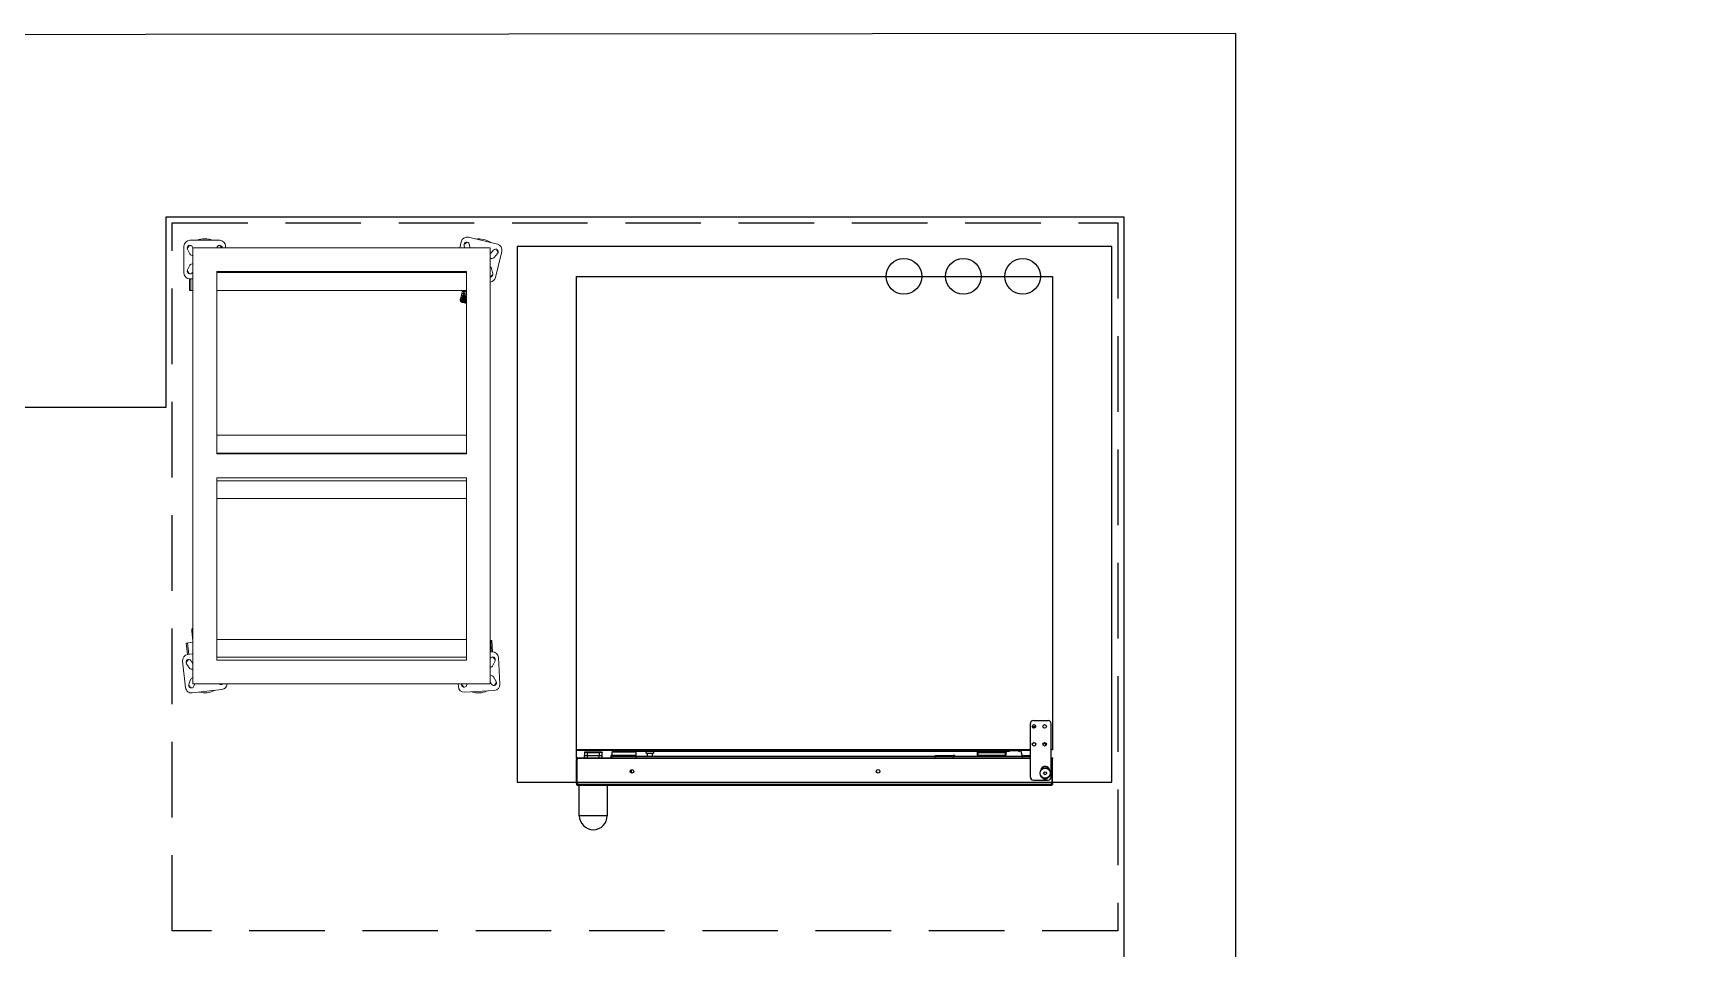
# Model space of a CAD drawing. Header units: millimetres. Extents: x 7687 to 15428, y -715 to 4028.
# Drawn here: x 13447.9 to 13728.2, y 388.2 to 542 of the extents above; entities that cross this region are included whole.
import ezdxf

# ---------------------------------------------------------------- set-up
doc = ezdxf.new("R2010")
doc.units = ezdxf.units.MM
doc.linetypes.add('HIDDENX2', pattern=[19.05, 12.7, -6.35])
doc.layers.add('FAGOR MUTFAK', color=171, linetype='Continuous')
doc.layers.add('KITCHEN', color=1, linetype='Continuous')
doc.layers.add('mermer', color=13, linetype='Continuous', lineweight=25)

msp = doc.modelspace()

# ---------------------------------------------------------------- linework, layer by layer
at = {"color": 240, "true_color": 0xed1f24}
for p, q in [((13470.23, 479.16), (13470.23, 511.16)), ((13470.23, 511.16), (13631.23, 511.16)), ((13631.23, 511.16), (13631.23, 251.16)), ((13419.23, 479.16), (13470.23, 479.16))]:
    msp.add_line(p, q, dxfattribs=at)
at = {"color": 240, "linetype": 'HIDDENX2', "true_color": 0xed1f24}
msp.add_lwpolyline([(13471.23, 510.16), (13630.23, 510.16), (13630.23, 391.16), (13471.23, 391.16)], close=True, dxfattribs=at)
at = {"layer": 'FAGOR MUTFAK', "lineweight": 15}
for p, q in [((13521.05, 507.72), (13525.91, 506.55)), ((13473.22, 501.72), (13473.22, 506.22)), ((13474.22, 507.22), (13479.22, 507.22)), ((13474.72, 432.65), (13474.72, 505.97)), ((13524.72, 505.97), (13474.72, 505.97)), ((13480.22, 506.22), (13480.22, 505.97)), ((13519.6, 505.97), (13519.85, 506.98)), ((13520.31, 506.35), (13520.4, 505.97)), ((13524.72, 432.65), (13524.72, 505.97)), ((13526.65, 505.34), (13525.6, 500.97)), ((13478.72, 471.31), (13478.72, 501.97)), ((13478.72, 501.97), (13520.72, 501.97)), ((13478.72, 501.81), (13520.72, 501.81)), ((13520.72, 501.97), (13520.72, 471.31)), ((13474.17, 498.77), (13474.17, 500.73)), ((13474.37, 500.72), (13474.37, 498.77)), ((13474.72, 498.77), (13474.17, 498.77)), ((13478.72, 498.81), (13520.72, 498.81)), ((13479.27, 498.77), (13478.72, 498.77)), ((13479.17, 498.81), (13479.17, 498.77)), ((13519.69, 497.35), (13520.04, 498.81)), ((13519.85, 496.85), (13519.89, 496.82)), ((13520.67, 497.15), (13519.93, 497.33)), ((13520.02, 497.91), (13520.17, 497.93)), ((13520.06, 496.77), (13520.06, 496.76)), ((13520.54, 496.64), (13520.06, 496.76)), ((13520.08, 496.85), (13520.07, 496.82)), ((13520.11, 496.98), (13520.1, 496.93)), ((13520.59, 496.81), (13520.1, 496.93)), ((13520.16, 497.17), (13520.14, 497.1)), ((13520.18, 497.27), (13520.19, 497.29)), ((13520.21, 497.41), (13520.19, 497.32)), ((13520.67, 497.17), (13520.19, 497.29)), ((13520.23, 497.48), (13520.25, 497.54)), ((13520.72, 497.43), (13520.25, 497.54)), ((13520.28, 497.69), (13520.26, 497.58)), ((13520.72, 497.47), (13520.26, 497.58)), ((13520.3, 497.75), (13520.32, 497.85)), ((13520.36, 498.01), (13520.33, 497.89)), ((13520.36, 498.01), (13520.72, 497.92)), ((13520.45, 498.37), (13520.41, 498.23)), ((13520.54, 498.75), (13520.5, 498.61)), ((13520.54, 496.63), (13520.72, 496.59)), ((13478.72, 474.47), (13520.72, 474.47)), ((13478.72, 471.47), (13520.72, 471.47)), ((13520.72, 471.31), (13478.72, 471.31)), ((13478.72, 467.31), (13520.72, 467.31)), ((13478.72, 436.65), (13478.72, 467.31)), ((13478.72, 466.81), (13520.72, 466.81)), ((13520.72, 467.31), (13520.72, 436.65)), ((13478.72, 463.81), (13520.72, 463.81)), ((13474.72, 439.85), (13474.52, 441.6)), ((13474.72, 442.06), (13474.63, 441.96)), ((13474.72, 442.02), (13474.63, 441.92)), ((13474.63, 441.92), (13474.72, 442)), ((13474.72, 441.89), (13474.69, 441.89)), ((13478.72, 440.15), (13520.72, 440.15)), ((13473.6, 439.53), (13474.72, 439.66)), ((13473.82, 437.59), (13473.6, 439.53)), ((13473.8, 439.56), (13474.02, 437.62)), ((13473.87, 437.6), (13474.72, 437.7)), ((13524.72, 439.97), (13524.99, 439.98)), ((13524.89, 438.03), (13524.79, 439.97)), ((13524.99, 439.98), (13525.09, 438.04)), ((13473.5, 432.02), (13472.99, 436.49)), ((13474.72, 436.05), (13474.4, 436.56)), ((13478.72, 437.15), (13520.72, 437.15)), ((13520.72, 436.65), (13478.72, 436.65)), ((13526.1, 437.09), (13526.34, 432.6)), ((13524.72, 432.65), (13474.72, 432.65)), ((13479.59, 432.65), (13479.53, 432.56)), ((13479.57, 431.71), (13474.61, 431.14)), ((13525.39, 431.54), (13520.4, 431.27))]:
    msp.add_line(p, q, dxfattribs=at)
at = {"layer": 'FAGOR MUTFAK', "lineweight": 0}
for p, q in [((13473.82, 505.72), (13474.22, 504.92)), ((13474.72, 505.93), (13474.63, 506.13)), ((13478.82, 506.13), (13478.74, 505.97)), ((13521.32, 505.97), (13521.19, 506.56)), ((13525.27, 505.57), (13524.72, 504.93)), ((13525.38, 504.31), (13525.95, 505)), ((13474.22, 503.03), (13473.82, 502.23)), ((13474.63, 501.82), (13474.72, 502.02)), ((13525.13, 501.59), (13524.93, 502.47)), ((13474.72, 500.72), (13474.22, 500.72)), ((13479.07, 498.77), (13479.07, 498.81)), ((13479.27, 498.81), (13479.27, 498.77)), ((13520.63, 496.98), (13519.87, 497.16)), ((13520.58, 496.79), (13519.89, 496.96)), ((13520.58, 496.78), (13519.92, 496.94)), ((13520.61, 496.91), (13519.95, 497.07)), ((13520.72, 497.37), (13520.01, 497.54)), ((13520.72, 498.13), (13520.06, 498.29)), ((13520.06, 496.77), (13520.55, 496.65)), ((13520.06, 496.75), (13520.54, 496.63)), ((13520.54, 496.64), (13520.06, 496.75)), ((13520.56, 496.7), (13520.07, 496.82)), ((13520.08, 496.85), (13520.57, 496.73)), ((13520.72, 497.64), (13520.1, 497.79)), ((13520.11, 496.98), (13520.6, 496.87)), ((13520.63, 496.98), (13520.14, 497.1)), ((13520.16, 497.17), (13520.64, 497.05)), ((13520.68, 497.2), (13520.19, 497.32)), ((13520.21, 497.41), (13520.7, 497.29)), ((13520.28, 497.69), (13520.72, 497.58)), ((13520.72, 497.75), (13520.32, 497.85)), ((13520.72, 497.79), (13520.33, 497.89)), ((13520.72, 498.16), (13520.41, 498.23)), ((13520.45, 498.37), (13520.72, 498.3)), ((13520.72, 498.56), (13520.5, 498.61)), ((13520.54, 498.75), (13520.72, 498.71)), ((13520.54, 496.63), (13520.54, 496.64)), ((13520.55, 496.65), (13520.56, 496.7)), ((13520.57, 496.73), (13520.59, 496.81)), ((13520.6, 496.87), (13520.63, 496.98)), ((13520.64, 497.05), (13520.68, 497.2)), ((13520.7, 497.29), (13520.72, 497.38)), ((13474.63, 441.96), (13474.72, 442.05)), ((13474.72, 441.92), (13474.64, 441.83)), ((13474.64, 441.83), (13474.72, 441.88)), ((13474.72, 441.76), (13474.66, 441.68)), ((13474.66, 441.68), (13474.72, 441.71)), ((13474.72, 441.54), (13474.68, 441.48)), ((13474.68, 441.48), (13474.72, 441.5)), ((13474.72, 441.26), (13474.71, 441.24)), ((13524.72, 438.02), (13525.04, 438.04)), ((13473.64, 436.06), (13474.13, 435.31)), ((13525.17, 435.74), (13525.53, 436.56)), ((13474.34, 433.43), (13474.04, 432.59)), ((13474.88, 432.28), (13475.02, 432.65)), ((13519.35, 432.22), (13519.33, 432.65)), ((13520.74, 432.39), (13520.86, 432.65)), ((13524.72, 432.99), (13524.93, 432.62)), ((13525.72, 433.07), (13525.27, 433.84))]:
    msp.add_line(p, q, dxfattribs=at)
at = {"layer": 'FAGOR MUTFAK', "lineweight": 15, "flags": 128}
for points in [[(13479.27, 506.37), (13479.38, 506.25), (13479.59, 505.97)], [(13474.6, 437.68), (13474.62, 437.7), (13474.72, 437.77)]]:
    msp.add_lwpolyline(points, dxfattribs=at)
at = {"layer": 'FAGOR MUTFAK', "lineweight": 15}
for centre, radius, start, end in [((13476.72, 503.97), 3.5, 68.2132, 111.7868), ((13520.82, 506.75), 1, 76.4556, 166.4556), ((13522.72, 503.97), 3.5, 54.6688, 98.2423), ((13474.22, 506.22), 1, 90, 180), ((13474.22, 505.92), 0.45, 26.5651, 206.5651), ((13476.72, 503.97), 3.5, 136.7713, 147.3202), ((13479.22, 506.22), 1, 0, 90), ((13522.72, 503.97), 3.5, 123.2269, 133.7758), ((13525.61, 505.28), 0.45, 319.8905, 139.8905), ((13522.72, 503.97), 3.5, 19.1353, 29.6843), ((13525.68, 505.58), 1, 346.4556, 76.4556), ((13474.22, 502.02), 0.45, 153.4349, 333.4349), ((13476.72, 503.97), 3.5, 212.6798, 223.1644), ((13525.03, 504.6), 0.45, 226.295, 319.8905), ((13474.22, 501.72), 1, 180, 270), ((13522.72, 503.97), 3.5, 304.8499, 313.7758), ((13524.63, 501.2), 1, 275.5364, 346.4556), ((13520.17, 497.23), 0.5, 166.4556, 211.2953), ((13475.02, 441.66), 0.5, 126.5224, 186.4903), ((13473.98, 436.61), 1, 96.4903, 186.4903), ((13525.1, 437.04), 1, 3.0979, 93.0979), ((13474.02, 436.31), 0.45, 33.0553, 213.0553), ((13476.72, 434.65), 3.5, 143.4936, 153.8105), ((13473.71, 436.8), 0.2, 324.4987, 342.7953), ((13522.72, 434.65), 3.5, 35.7777, 46.2623), ((13474.49, 432.14), 1, 186.4903, 276.4903), ((13476.72, 434.65), 3.5, 219.1701, 229.719), ((13479.46, 432.7), 1, 276.4903, 357.3057), ((13520.35, 432.27), 1, 183.0979, 273.0979), ((13520.33, 432.57), 0.45, 169.4674, 336.5329), ((13522.72, 434.65), 3.5, 215.7777, 226.3266), ((13525.32, 432.84), 0.45, 209.663, 29.663), ((13525.34, 432.54), 1, 273.0979, 3.0979), ((13522.72, 434.65), 3.5, 319.8692, 330.4182), ((13476.72, 434.65), 3.5, 254.7035, 298.2771), ((13522.72, 434.65), 3.5, 251.3111, 294.8847)]:
    msp.add_arc(centre, radius, start, end, dxfattribs=at)
at = {"layer": 'FAGOR MUTFAK', "lineweight": 0}
for centre, radius, start, end in [((13474.62, 505.12), 0.45, 206.5651, 282.8396), ((13479.22, 505.92), 0.45, 6.3794, 153.4349), ((13520.75, 506.46), 0.45, 13.0206, 193.0206), ((13474.62, 502.82), 0.45, 77.1604, 153.4349), ((13524.49, 502.36), 0.45, 13.0206, 59.5973), ((13473.97, 501.5), 0.2, 22.7747, 41.9916), ((13524.7, 501.49), 0.45, 273.34, 13.0206), ((13474.51, 435.56), 0.45, 213.0553, 298.7625), ((13525.11, 436.74), 0.45, 336.5329, 150.3203), ((13524.76, 435.92), 0.45, 265.567, 336.5329), ((13525.33, 437.28), 0.2, 205.8726, 225.0895), ((13474.46, 432.43), 0.45, 159.9252, 339.9252), ((13474.77, 433.27), 0.45, 95.5407, 159.9252), ((13479.43, 433), 0.45, 230.0723, 309.9277), ((13524.88, 433.62), 0.45, 29.663, 110.7023)]:
    msp.add_arc(centre, radius, start, end, dxfattribs=at)
at = {"layer": 'FAGOR MUTFAK', "lineweight": 15}
for points, knots in [([(13519.74, 496.98), (13519.76, 496.95), (13519.78, 496.93), (13519.82, 496.89), (13519.84, 496.86), (13519.88, 496.83), (13519.9, 496.83), (13519.93, 496.81), (13519.94, 496.8), (13519.99, 496.78), (13520.02, 496.77), (13520.06, 496.76)], [0, 0, 0, 0, 0.25, 0.25, 0.5, 0.5, 0.625, 0.625, 0.75, 0.75, 1, 1, 1, 1]), ([(13519.78, 497.11), (13519.79, 497.09), (13519.81, 497.07), (13519.86, 497.04), (13519.88, 497.02), (13519.92, 497), (13519.94, 496.99), (13519.97, 496.98), (13519.98, 496.97), (13520.03, 496.95), (13520.06, 496.94), (13520.1, 496.93)], [0, 0, 0, 0, 0.25, 0.25, 0.5, 0.5, 0.625, 0.625, 0.75, 0.75, 1, 1, 1, 1]), ([(13519.92, 497.69), (13519.93, 497.68), (13519.96, 497.67), (13520, 497.65), (13520.03, 497.65), (13520.07, 497.63), (13520.09, 497.63), (13520.12, 497.62), (13520.14, 497.61), (13520.19, 497.6), (13520.22, 497.59), (13520.26, 497.58)], [0, 0, 0, 0, 0.25, 0.25, 0.5, 0.5, 0.625, 0.625, 0.75, 0.75, 1, 1, 1, 1]), ([(13520.04, 497.36), (13520.05, 497.35), (13520.09, 497.31), (13520.15, 497.3), (13520.19, 497.29)], [0, 0, 0, 0, 0.2927959, 1, 1, 1, 1]), ([(13520.36, 498.01), (13520.32, 498.02), (13520.29, 498.03), (13520.24, 498.06), (13520.23, 498.07), (13520.2, 498.09), (13520.19, 498.1), (13520.15, 498.14), (13520.13, 498.17), (13520.09, 498.23), (13520.07, 498.26), (13520.06, 498.29)], [0, 0, 0, 0, 0.25, 0.25, 0.375, 0.375, 0.5, 0.5, 0.75, 0.75, 1, 1, 1, 1]), ([(13520.1, 497.62), (13520.11, 497.61), (13520.15, 497.57), (13520.21, 497.56), (13520.25, 497.54)], [0, 0, 0, 0, 0.2927955, 1, 1, 1, 1])]:
    msp.add_open_spline(points, degree=3, knots=knots, dxfattribs=at)
at = {"layer": 'FAGOR MUTFAK', "lineweight": 0}
for points, knots in [([(13520.06, 496.77), (13520.03, 496.78), (13519.99, 496.79), (13519.95, 496.82), (13519.93, 496.83), (13519.9, 496.85), (13519.89, 496.86), (13519.85, 496.89), (13519.83, 496.91), (13519.79, 496.96), (13519.77, 496.99), (13519.75, 497.02)], [0, 0, 0, 0, 0.25, 0.25, 0.375, 0.375, 0.5, 0.5, 0.75, 0.75, 1, 1, 1, 1]), ([(13519.75, 497.02), (13519.77, 497), (13519.79, 496.98), (13519.83, 496.94), (13519.86, 496.92), (13519.9, 496.89), (13519.91, 496.88), (13519.94, 496.86), (13519.96, 496.86), (13520, 496.84), (13520.04, 496.82), (13520.07, 496.82)], [0, 0, 0, 0, 0.25, 0.25, 0.5, 0.5, 0.625, 0.625, 0.75, 0.75, 1, 1, 1, 1]), ([(13520.08, 496.85), (13520.05, 496.86), (13520.01, 496.87), (13519.97, 496.9), (13519.95, 496.91), (13519.92, 496.93), (13519.91, 496.94), (13519.87, 496.97), (13519.85, 497), (13519.81, 497.05), (13519.79, 497.08), (13519.78, 497.11)], [0, 0, 0, 0, 0.25, 0.25, 0.375, 0.375, 0.5, 0.5, 0.75, 0.75, 1, 1, 1, 1]), ([(13520.11, 496.98), (13520.08, 496.99), (13520.04, 497.01), (13520, 497.03), (13519.98, 497.04), (13519.95, 497.06), (13519.94, 497.07), (13519.9, 497.11), (13519.88, 497.14), (13519.84, 497.19), (13519.82, 497.22), (13519.81, 497.26)], [0, 0, 0, 0, 0.25, 0.25, 0.375, 0.375, 0.5, 0.5, 0.75, 0.75, 1, 1, 1, 1]), ([(13519.81, 497.26), (13519.83, 497.24), (13519.85, 497.23), (13519.89, 497.2), (13519.92, 497.18), (13519.96, 497.16), (13519.98, 497.15), (13520.01, 497.14), (13520.02, 497.13), (13520.07, 497.12), (13520.11, 497.11), (13520.14, 497.1)], [0, 0, 0, 0, 0.25, 0.25, 0.5, 0.5, 0.625, 0.625, 0.75, 0.75, 1, 1, 1, 1]), ([(13520.16, 497.17), (13520.12, 497.18), (13520.09, 497.19), (13520.04, 497.22), (13520.03, 497.23), (13520, 497.25), (13519.99, 497.26), (13519.95, 497.3), (13519.93, 497.33), (13519.89, 497.39), (13519.87, 497.42), (13519.86, 497.45)], [0, 0, 0, 0, 0.25, 0.25, 0.375, 0.375, 0.5, 0.5, 0.75, 0.75, 1, 1, 1, 1]), ([(13519.86, 497.45), (13519.88, 497.44), (13519.9, 497.43), (13519.94, 497.4), (13519.97, 497.39), (13520.01, 497.37), (13520.03, 497.37), (13520.06, 497.36), (13520.07, 497.35), (13520.12, 497.33), (13520.16, 497.32), (13520.19, 497.32)], [0, 0, 0, 0, 0.25, 0.25, 0.5, 0.5, 0.625, 0.625, 0.75, 0.75, 1, 1, 1, 1]), ([(13520.21, 497.41), (13520.18, 497.41), (13520.15, 497.43), (13520.1, 497.45), (13520.08, 497.46), (13520.06, 497.49), (13520.04, 497.5), (13520, 497.54), (13519.98, 497.56), (13519.94, 497.62), (13519.93, 497.66), (13519.92, 497.69)], [0, 0, 0, 0, 0.25, 0.25, 0.375, 0.375, 0.5, 0.5, 0.75, 0.75, 1, 1, 1, 1]), ([(13520.28, 497.69), (13520.25, 497.69), (13520.21, 497.71), (13520.17, 497.74), (13520.15, 497.75), (13520.12, 497.77), (13520.11, 497.78), (13520.07, 497.82), (13520.05, 497.85), (13520.01, 497.91), (13520, 497.94), (13519.98, 497.97)], [0, 0, 0, 0, 0.25, 0.25, 0.375, 0.375, 0.5, 0.5, 0.75, 0.75, 1, 1, 1, 1]), ([(13519.98, 497.97), (13520, 497.97), (13520.03, 497.96), (13520.08, 497.95), (13520.1, 497.94), (13520.15, 497.93), (13520.16, 497.93), (13520.19, 497.92), (13520.21, 497.92), (13520.26, 497.91), (13520.3, 497.9), (13520.33, 497.89)], [0, 0, 0, 0, 0.25, 0.25, 0.5, 0.5, 0.625, 0.625, 0.75, 0.75, 1, 1, 1, 1]), ([(13520.06, 498.29), (13520.08, 498.29), (13520.1, 498.29), (13520.16, 498.28), (13520.18, 498.28), (13520.23, 498.27), (13520.24, 498.27), (13520.28, 498.26), (13520.29, 498.26), (13520.34, 498.25), (13520.38, 498.24), (13520.41, 498.23)], [0, 0, 0, 0, 0.25, 0.25, 0.5, 0.5, 0.625, 0.625, 0.75, 0.75, 1, 1, 1, 1]), ([(13520.45, 498.37), (13520.41, 498.37), (13520.38, 498.39), (13520.33, 498.41), (13520.32, 498.42), (13520.29, 498.45), (13520.27, 498.46), (13520.24, 498.49), (13520.21, 498.52), (13520.17, 498.58), (13520.16, 498.61), (13520.15, 498.65)], [0, 0, 0, 0, 0.25, 0.25, 0.375, 0.375, 0.5, 0.5, 0.75, 0.75, 1, 1, 1, 1]), ([(13520.15, 498.65), (13520.17, 498.65), (13520.19, 498.65), (13520.24, 498.65), (13520.27, 498.65), (13520.32, 498.64), (13520.33, 498.64), (13520.37, 498.64), (13520.38, 498.64), (13520.44, 498.63), (13520.47, 498.62), (13520.5, 498.61)], [0, 0, 0, 0, 0.25, 0.25, 0.5, 0.5, 0.625, 0.625, 0.75, 0.75, 1, 1, 1, 1]), ([(13520.17, 497.93), (13520.18, 497.91), (13520.23, 497.87), (13520.28, 497.86), (13520.32, 497.85)], [0, 0, 0, 0, 0.2937133, 1, 1, 1, 1]), ([(13520.54, 498.75), (13520.49, 498.77), (13520.45, 498.78), (13520.41, 498.81), (13520.41, 498.81)], [0, 0, 0, 0, 0.926987, 1, 1, 1, 1])]:
    msp.add_open_spline(points, degree=3, knots=knots, dxfattribs=at)
at = {"layer": 'KITCHEN'}
for p, q in [((13539.23, 501.16), (13619.23, 501.16)), ((13539.23, 420.16), (13539.23, 501.16)), ((13619.23, 501.16), (13619.23, 421.59)), ((13615.53, 421.59), (13539.23, 421.59)), ((13619.23, 421.59), (13619.03, 421.59))]:
    msp.add_line(p, q, dxfattribs=at)
at = {"layer": 'KITCHEN', "linetype": 'Continuous'}
for p, q in [((13616.03, 426.52), (13618.53, 426.52)), ((13615.53, 417.01), (13615.53, 426.02)), ((13615.83, 425.51), (13616.43, 425.51)), ((13619.03, 417.01), (13619.03, 426.02)), ((13539.23, 421.51), (13615.53, 421.51)), ((13615.53, 421.59), (13539.31, 421.59)), ((13541.04, 421.21), (13540.54, 421.21)), ((13540.54, 421.21), (13540.54, 421.11)), ((13541.04, 421.11), (13540.54, 421.11)), ((13540.54, 421.11), (13540.54, 420.61)), ((13541.04, 421.11), (13540.54, 421.11)), ((13540.54, 420.61), (13541.04, 420.61)), ((13540.54, 420.26), (13540.54, 420.61)), ((13541.04, 421.21), (13541.04, 421.11)), ((13543.04, 421.21), (13541.04, 421.21)), ((13541.04, 420.61), (13541.04, 421.11)), ((13541.04, 421.11), (13543.04, 421.11)), ((13543.04, 421.11), (13541.04, 421.11)), ((13541.04, 420.61), (13543.04, 420.61)), ((13541.04, 420.26), (13541.04, 420.61)), ((13543.54, 421.21), (13543.04, 421.21)), ((13543.04, 421.21), (13543.04, 421.11)), ((13543.04, 421.11), (13543.04, 420.61)), ((13543.54, 421.11), (13543.04, 421.11)), ((13543.54, 421.11), (13543.04, 421.11)), ((13543.04, 420.61), (13543.54, 420.61)), ((13543.04, 420.26), (13543.04, 420.61)), ((13543.54, 421.21), (13543.54, 421.11)), ((13543.54, 420.61), (13543.54, 421.11)), ((13543.54, 420.26), (13543.54, 420.61)), ((13545.17, 420.61), (13545.07, 420.61)), ((13545.07, 420.51), (13545.07, 420.61)), ((13545.17, 421.22), (13545.17, 421.11)), ((13545.17, 421.11), (13545.17, 420.66)), ((13545.17, 420.66), (13545.17, 420.66)), ((13545.17, 420.66), (13549.17, 420.66)), ((13545.17, 420.66), (13545.17, 420.51)), ((13545.17, 420.66), (13549.17, 420.66)), ((13545.37, 421.36), (13548.97, 421.36)), ((13545.37, 421.25), (13545.37, 421.36)), ((13545.37, 421.25), (13548.97, 421.25)), ((13546.91, 421.41), (13546.91, 421.51)), ((13547.01, 421.41), (13546.91, 421.41)), ((13547.01, 421.41), (13547.01, 421.51)), ((13547.02, 421.41), (13547.02, 421.51)), ((13548.62, 421.41), (13547.02, 421.41)), ((13548.62, 421.51), (13548.62, 421.41)), ((13548.62, 421.41), (13548.62, 421.36)), ((13548.62, 421.41), (13612.02, 421.41)), ((13548.97, 421.36), (13548.97, 421.25)), ((13612.02, 421.31), (13549.12, 421.31)), ((13549.17, 421.11), (13549.17, 421.22)), ((13549.17, 421.11), (13549.17, 420.66)), ((13549.17, 420.66), (13549.17, 420.66)), ((13549.17, 420.66), (13549.17, 420.51)), ((13550.94, 421.01), (13550.94, 421.31)), ((13550.94, 421.01), (13552.14, 421.01)), ((13551.14, 420.46), (13551.14, 421.01)), ((13551.94, 421.01), (13551.94, 420.46)), ((13552.14, 421.31), (13552.14, 421.01)), ((13599.55, 420.61), (13599.55, 420.51)), ((13599.55, 420.61), (13602.55, 420.61)), ((13602.65, 420.61), (13602.55, 420.61)), ((13602.55, 420.51), (13602.55, 420.61)), ((13602.85, 420.61), (13602.65, 420.61)), ((13602.65, 420.61), (13602.65, 420.51)), ((13602.85, 420.51), (13602.85, 420.61)), ((13606.58, 421.31), (13606.58, 421.11)), ((13606.78, 421.11), (13606.58, 421.11)), ((13606.58, 421.11), (13606.58, 420.71)), ((13606.78, 421.11), (13606.58, 421.11)), ((13606.58, 420.71), (13606.78, 420.71)), ((13606.78, 421.31), (13606.78, 421.11)), ((13606.78, 421.11), (13611.28, 421.11)), ((13606.78, 420.71), (13606.78, 421.11)), ((13611.28, 421.11), (13606.78, 421.11)), ((13606.78, 420.71), (13611.28, 420.71)), ((13608.21, 420.46), (13608.21, 420.71)), ((13608.86, 420.71), (13608.86, 420.46)), ((13609.21, 420.46), (13609.21, 420.71)), ((13609.86, 420.71), (13609.86, 420.46)), ((13611.28, 421.31), (13611.28, 421.11)), ((13611.48, 421.11), (13611.28, 421.11)), ((13611.28, 421.11), (13611.28, 420.71)), ((13611.48, 421.11), (13611.28, 421.11)), ((13611.28, 420.71), (13611.48, 420.71)), ((13611.48, 421.31), (13611.48, 421.11)), ((13611.48, 420.71), (13611.48, 421.11)), ((13612.02, 421.41), (13612.02, 421.51)), ((13613.62, 421.41), (13612.02, 421.41)), ((13612.02, 421.31), (13612.02, 421.41)), ((13613.62, 421.41), (13613.62, 421.51)), ((13613.63, 421.51), (13613.63, 421.41)), ((13613.63, 421.41), (13613.73, 421.41)), ((13613.73, 421.51), (13613.73, 421.41)), ((13614.22, 420.46), (13613.95, 421.51)), ((13614.22, 420.61), (13614.22, 420.51)), ((13614.22, 420.61), (13615.53, 420.61)), ((13618.19, 422.36), (13617.77, 422.77)), ((13617.77, 422.77), (13618.19, 422.36)), ((13539.23, 420.16), (13539.23, 420.01)), ((13539.33, 420.16), (13539.23, 420.16)), ((13539.23, 420.01), (13539.23, 418.41)), ((13539.33, 420.01), (13539.23, 420.01)), ((13539.23, 415.94), (13539.23, 419.97)), ((13539.23, 418.41), (13539.23, 417.41)), ((13539.23, 418.41), (13539.23, 418.41)), ((13539.33, 420.16), (13539.33, 420.01)), ((13539.33, 420.11), (13539.34, 420.11)), ((13539.33, 420.01), (13539.34, 420.01)), ((13539.33, 420.01), (13539.33, 419.97)), ((13539.33, 415.94), (13539.33, 419.97)), ((13539.33, 419.97), (13539.38, 419.97)), ((13539.34, 420.16), (13539.34, 419.97)), ((13539.34, 420.16), (13539.38, 420.16)), ((13539.38, 419.97), (13539.38, 420.16)), ((13539.38, 420.16), (13539.58, 420.16)), ((13539.58, 420.16), (13539.58, 420.26)), ((13539.58, 420.26), (13615.53, 420.26)), ((13539.58, 420.16), (13615.53, 420.16)), ((13545.07, 420.51), (13544.97, 420.51)), ((13544.97, 420.51), (13544.97, 420.26)), ((13545.07, 420.51), (13545.07, 420.26)), ((13545.17, 420.51), (13545.07, 420.51)), ((13545.17, 420.46), (13545.1, 420.46)), ((13545.1, 420.46), (13545.1, 420.26)), ((13545.17, 420.51), (13545.17, 420.26)), ((13545.17, 420.51), (13549.17, 420.51)), ((13548.42, 418.24), (13548.42, 417.68)), ((13549.17, 420.51), (13549.17, 420.26)), ((13599.55, 420.46), (13549.17, 420.46)), ((13599.55, 420.26), (13599.55, 420.51)), ((13599.55, 420.51), (13602.55, 420.51)), ((13602.85, 420.51), (13602.55, 420.51)), ((13602.65, 420.51), (13602.55, 420.51)), ((13602.55, 420.51), (13602.55, 420.26)), ((13614.22, 420.46), (13602.55, 420.46)), ((13602.65, 420.51), (13602.85, 420.51)), ((13602.85, 420.46), (13602.85, 420.51)), ((13602.85, 420.51), (13602.85, 420.51)), ((13614.22, 420.51), (13615.53, 420.51)), ((13614.22, 420.26), (13614.22, 420.51)), ((13617.41, 418.32), (13617.41, 418.51)), ((13617.53, 418.51), (13617.43, 418.34)), ((13617.73, 418.51), (13617.53, 418.51)), ((13618.51, 418.51), (13618.32, 418.51)), ((13618.61, 418.34), (13618.51, 418.51)), ((13618.63, 418.51), (13618.63, 418.32)), ((13619.08, 420.16), (13619.03, 420.16)), ((13619.12, 420.16), (13619.08, 420.16)), ((13619.08, 420.16), (13619.08, 419.97)), ((13619.08, 419.97), (13619.13, 419.97)), ((13619.12, 420.16), (13619.12, 419.97)), ((13619.12, 420.11), (13619.13, 420.11)), ((13619.12, 420.01), (13619.13, 420.01)), ((13619.13, 420.16), (13619.13, 420.01)), ((13619.13, 420.16), (13619.23, 420.16)), ((13619.13, 419.97), (13619.13, 420.01)), ((13619.13, 420.01), (13619.23, 420.01)), ((13619.13, 419.97), (13619.13, 415.94)), ((13619.23, 420.16), (13619.23, 420.01)), ((13619.23, 418.41), (13619.23, 420.01)), ((13619.23, 415.94), (13619.23, 419.97)), ((13619.23, 417.41), (13619.23, 418.41)), ((13619.23, 418.41), (13619.23, 418.41)), ((13539.23, 417.41), (13539.23, 415.91)), ((13539.23, 417.41), (13539.23, 417.41)), ((13539.23, 415.91), (13539.23, 415.76)), ((13539.33, 415.91), (13539.23, 415.91)), ((13539.33, 415.76), (13539.23, 415.76)), ((13539.33, 415.94), (13539.33, 415.91)), ((13539.38, 415.94), (13539.33, 415.94)), ((13539.33, 415.91), (13539.33, 415.76)), ((13539.33, 415.76), (13539.48, 415.76)), ((13539.33, 415.76), (13539.33, 415.66)), ((13539.33, 415.66), (13539.48, 415.66)), ((13539.38, 415.9), (13539.38, 415.94)), ((13539.48, 415.76), (13539.48, 415.66)), ((13618.98, 415.76), (13539.48, 415.76)), ((13539.48, 415.66), (13618.98, 415.66)), ((13539.69, 410.51), (13539.69, 415.66)), ((13544.39, 415.66), (13544.39, 410.51)), ((13616.03, 416.51), (13618.53, 416.51)), ((13617.64, 416.81), (13617.73, 416.81)), ((13618.32, 416.81), (13618.4, 416.81)), ((13618.98, 415.76), (13619.13, 415.76)), ((13618.98, 415.66), (13618.98, 415.76)), ((13618.98, 415.66), (13619.13, 415.66)), ((13619.02, 415.76), (13619.02, 415.86)), ((13619.08, 415.94), (13619.08, 415.9)), ((13619.13, 415.94), (13619.08, 415.94)), ((13619.13, 415.91), (13619.13, 415.94)), ((13619.13, 415.91), (13619.13, 415.76)), ((13619.23, 415.91), (13619.13, 415.91)), ((13619.23, 415.76), (13619.13, 415.76)), ((13619.13, 415.66), (13619.13, 415.76)), ((13619.23, 415.91), (13619.23, 417.41)), ((13619.23, 417.41), (13619.23, 417.41)), ((13619.23, 415.91), (13619.23, 415.76)), ((13544.39, 410.51), (13539.69, 410.51))]:
    msp.add_line(p, q, dxfattribs=at)
at = {"layer": 'KITCHEN'}
msp.add_lwpolyline([(13529.23, 506.16), (13529.23, 416.16), (13629.23, 416.16), (13629.23, 506.16)], close=True, dxfattribs=at)
at = {"layer": 'KITCHEN', "linetype": 'Continuous', "flags": 128}
for points in [[(13539.48, 415.66), (13539.48, 415.67), (13539.48, 415.69), (13539.48, 415.72), (13539.48, 415.76)], [(13618.98, 415.76), (13618.98, 415.72), (13618.98, 415.69), (13618.98, 415.67), (13618.98, 415.66)]]:
    msp.add_lwpolyline(points, dxfattribs=at)
at = {"layer": 'KITCHEN'}
for centre in [(13594.27, 501.16), (13604.27, 501.16)]:
    msp.add_circle(centre, 3, dxfattribs=at)
at = {"layer": 'KITCHEN', "ltscale": 0.2}
msp.add_circle((13614.23, 501.16), 3, dxfattribs=at)
at = {"layer": 'KITCHEN', "linetype": 'Continuous'}
for centre, radius in [((13616.13, 425.52), 0.3), ((13617.93, 425.52), 0.3), ((13616.13, 422.52), 0.3), ((13617.93, 422.52), 0.3), ((13548.53, 417.96), 0.3), ((13589.93, 417.96), 0.3), ((13618.02, 417.66), 0.85), ((13618.02, 417.66), 0.25)]:
    msp.add_circle(centre, radius, dxfattribs=at)
at = {"layer": 'KITCHEN', "linetype": 'Continuous', "extrusion": (-3e-16, 2e-16, -1)}
msp.add_circle((-13618.02, 417.66), 0.9, dxfattribs=at)
at = {"layer": 'KITCHEN', "linetype": 'Continuous'}
for centre, radius, start, end in [((13616.03, 426.02), 0.5, 90, 180), ((13618.53, 426.02), 0.5, 0, 90), ((13545.07, 420.51), 0.101, 90, 180), ((13545.35, 421.18), 0.179, 81.9505, 168.5782), ((13545.35, 421.08), 0.179, 81.9505, 168.5782), ((13547.02, 421.41), 0.105, 180, 212.5358), ((13547.02, 421.41), 0.005, 180, 0), ((13547.02, 421.41), 0.105, 327.4642, 0), ((13549, 421.18), 0.179, 11.4218, 98.0495), ((13549, 421.08), 0.179, 11.4218, 98.0495), ((13613.63, 421.41), 0.105, 180, 0), ((13613.63, 421.41), 0.005, 180, 0), ((13539.34, 420.16), 0.105, 0, 180), ((13539.33, 416.47), 3.5, 90, 91.6543), ((13539.34, 420.16), 0.005, 0, 180), ((13545.07, 420.51), 0.001, 90, 180), ((13618.02, 418.04), 0.77, 37.6238, 142.3762), ((13619.13, 420.16), 0.105, 0, 154.7912), ((13619.13, 420.16), 0.005, 0, 180), ((13619.13, 416.47), 3.5, 88.3457, 90), ((13539.33, 419.65), 3.71, 268.4402, 270), ((13539.33, 415.76), 0.101, 180, 270), ((13539.33, 415.76), 0.001, 180, 270), ((13539.33, 415.76), 0.15, 0, 70.1231), ((13616.03, 417.01), 0.5, 180, 270), ((13618.02, 417.48), 0.77, 221.7644, 318.2356), ((13618.53, 417.01), 0.5, 270, 0), ((13619.13, 415.76), 0.15, 109.8769, 180), ((13619.13, 419.65), 3.71, 270, 271.5598), ((13619.13, 415.76), 0.001, 270, 0.0001), ((13619.13, 415.76), 0.101, 270, 0), ((13542.04, 410.51), 2.35, 180, 269.9261), ((13542.04, 410.51), 2.35, 269.9261, 0)]:
    msp.add_arc(centre, radius, start, end, dxfattribs=at)
at = {"layer": 'mermer'}
msp.add_lwpolyline([(13811.37, -64.35), (13811.37, -224.06), (13650.1, -224.65), (13650.1, -91.84), (13650.1, 542), (13222.23, 541.56)], dxfattribs=at)

doc.saveas('drawing.dxf')
